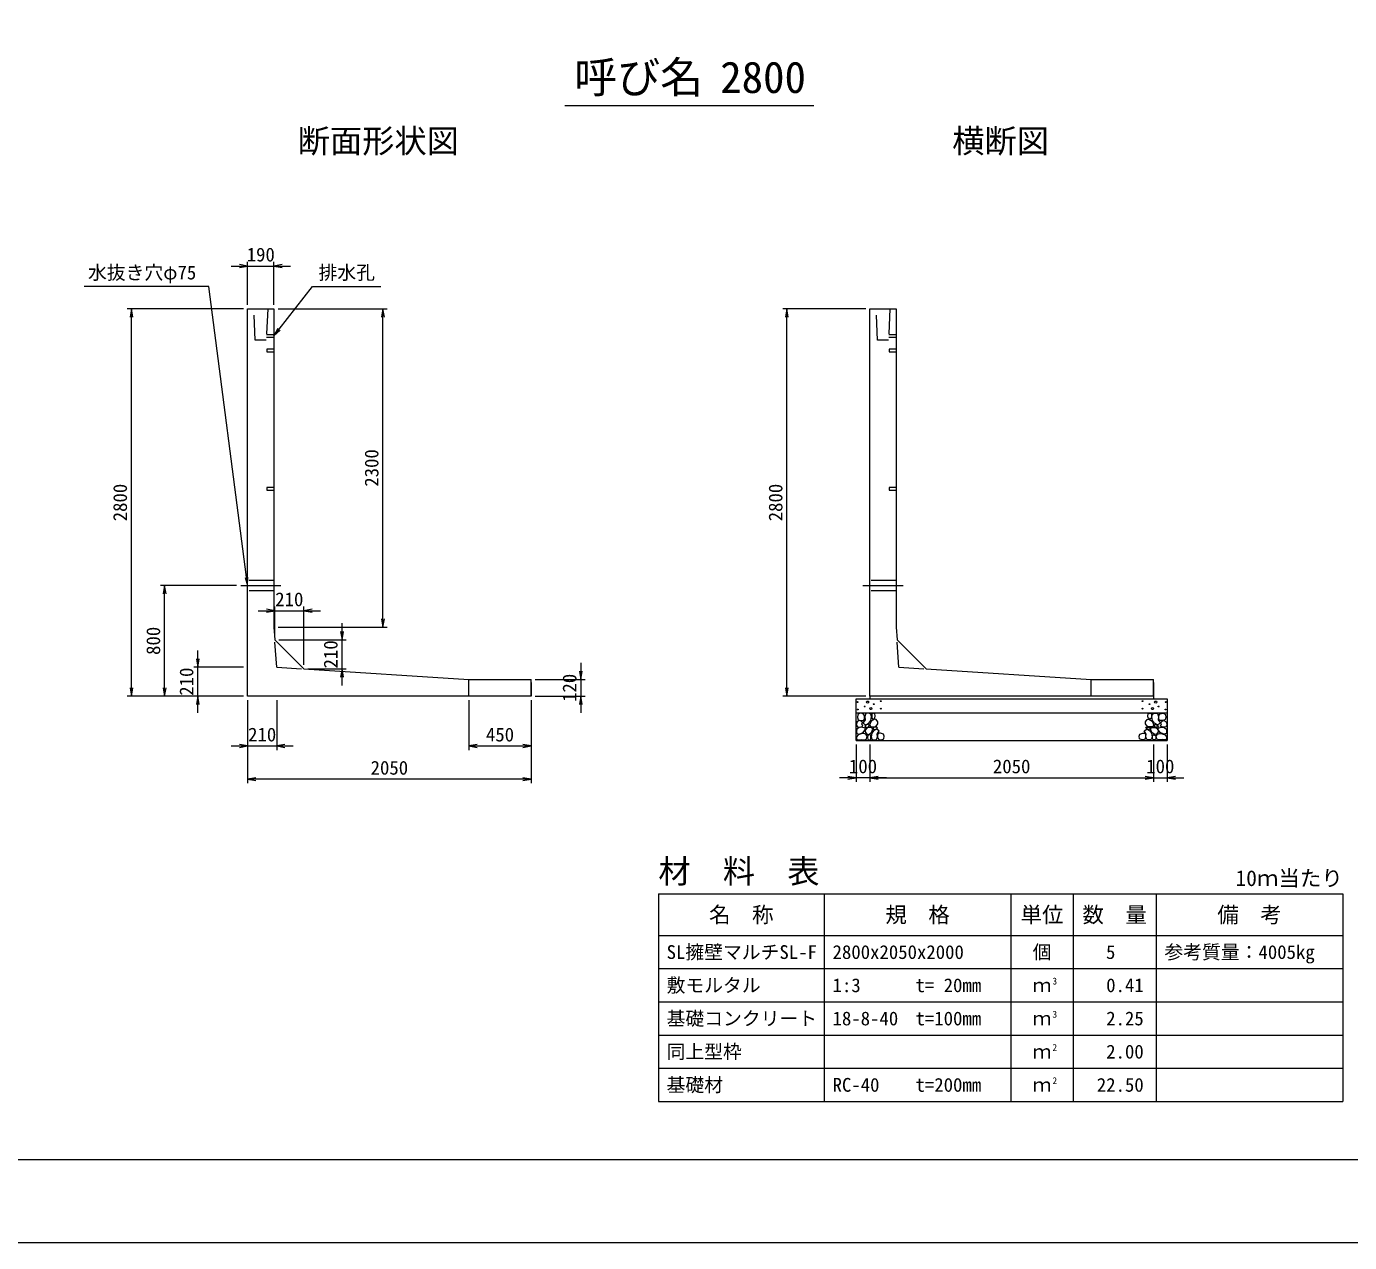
# Model space of a CAD drawing. Units: millimetres at full size, sheet at 1:30. Extents: x 87100 to 112330, y -109759 to -91939.
# Drawn here: x 97906 to 107474, y -109759 to -100967 of the extents above; entities that cross this region are included whole.
import ezdxf
from ezdxf.enums import TextEntityAlignment as Align

# ---------------------------------------------------------------- set-up
doc = ezdxf.new("R2010")
doc.units = ezdxf.units.MM
doc.header["$LTSCALE"] = 30
doc.linetypes.add('CHAIN', pattern=[18.5, 12, -1.5, 3.5, -1.5])
doc.linetypes.add('DASHED_SPACED', pattern=[12, 6, -6])
for name, color, linetype, lineweight in [('D-BMK', 2, 'CHAIN', 13), ('D-DCR-HCHn', 4, 'Continuous', 9), ('D-MTR-FRAM', 7, 'Continuous', 13), ('D-MTR-LINE', 7, 'Continuous', 13), ('D-STR-DIM', 7, 'Continuous', 9), ('D-STR-STRn', 1, 'Continuous', 13), ('D-STR-TXT', 7, 'Continuous', 9), ('D-TTL', 2, 'Continuous', 13), ('D-TTL-TXT', 7, 'Continuous', 13)]:
    doc.layers.add(name, color=color, linetype=linetype, lineweight=lineweight)
doc.layers.add('D-MTR', color=7, linetype='Continuous')
doc.layers.add('D-MTR-TXT', color=7, linetype='Continuous')
doc.styles.add('ＭＳ ゴシック', font='')
doc.styles.get('ＭＳ ゴシック').set_extended_font_data('MS Gothic')

# ---------------------------------------------------------------- blocks, each defined once
blk = doc.blocks.new('open_arrow')
at = {"color": 0, "linetype": 'Continuous', "lineweight": -2}
blk.add_lwpolyline([(7.5, 1.25), (0, 0), (7.5, -1.25)], dxfattribs=at)

msp = doc.modelspace()

# ---------------------------------------------------------------- linework, layer by layer
at = {"layer": 'D-BMK'}
for p, q in [((99455.11, -105008.73), (99745.11, -105008.73)), ((103955.11, -105008.73), (104245.11, -105008.73))]:
    msp.add_line(p, q, dxfattribs=at)
at = {"layer": 'D-DCR-HCHn'}
for points in [[(103912.39, -105994.92), (103905.46, -106015.72), (103914.7, -106029.59), (103937.82, -106031.9), (103953.6, -106025.13), (103947.06, -106008.79), (103951.69, -105999.54), (103942.44, -105990.3), (103928.57, -105985.67)], [(103956.31, -105937.13), (103935.51, -105932.51), (103917.01, -105941.76), (103914.7, -105962.56), (103919.33, -105978.74), (103942.44, -105985.67), (103958.62, -105985.67), (103965.55, -105974.12), (103965.55, -105948.69)], [(103974.8, -105934.82), (103967.87, -105955.62), (103970.18, -105978.74), (103954, -106004.17), (103974.8, -106015.72), (103997.91, -106004.17), (104011.78, -105985.67), (104016.41, -105955.62), (104011.78, -105939.44), (103997.91, -105932.51)], [(104014.09, -105990.3), (104002.54, -106018.03), (104011.78, -106029.59), (104039.52, -106029.59), (104051.08, -106024.97), (104062.64, -106008.79), (104062.64, -105994.92), (104051.08, -105976.43), (104037.21, -105974.12)], [(104018.72, -105939.44), (104018.72, -105967.18), (104030.27, -105974.12), (104041.83, -105967.18), (104044.14, -105951), (104041.83, -105937.13), (104025.65, -105932.51)], [(106046.13, -105990.3), (106057.68, -106018.03), (106048.44, -106029.59), (106020.7, -106029.59), (106009.14, -106024.97), (105997.58, -106008.79), (105997.58, -105994.92), (106009.14, -105976.43), (106023.01, -105974.12)], [(106041.5, -105939.44), (106041.5, -105967.18), (106029.95, -105974.12), (106018.39, -105967.18), (106016.08, -105951), (106018.39, -105937.13), (106034.57, -105932.51)], [(106085.42, -105934.82), (106092.35, -105955.62), (106090.04, -105978.74), (106106.22, -106004.17), (106085.42, -106015.72), (106062.31, -106004.17), (106048.44, -105985.67), (106043.81, -105955.62), (106048.44, -105939.44), (106062.31, -105932.51)], [(106103.91, -105937.13), (106124.71, -105932.51), (106143.21, -105941.76), (106145.52, -105962.56), (106140.9, -105978.74), (106117.78, -105985.67), (106101.6, -105985.67), (106094.67, -105974.12), (106094.67, -105948.69)], [(106147.83, -105994.92), (106154.76, -106015.72), (106145.52, -106029.59), (106122.4, -106031.9), (106106.62, -106025.13), (106113.16, -106008.79), (106108.53, -105999.54), (106117.78, -105990.3), (106131.65, -105985.67)], [(103956.27, -106071.72), (103973.39, -106046.04), (103971.25, -106039.62), (103947.7, -106033.19), (103926.3, -106035.33), (103911.32, -106048.18), (103909.18, -106063.16), (103911.32, -106078.14), (103928.44, -106082.42)], [(103964.83, -106125.22), (103979.81, -106118.8), (103984.09, -106097.4), (103975.53, -106082.42), (103960.55, -106078.14), (103941.28, -106080.28), (103919.88, -106088.84), (103909.18, -106101.68), (103909.18, -106116.66), (103915.6, -106125.22), (103941.28, -106123.08)], [(103979.42, -106015.72), (103967.87, -106024.97), (103972.49, -106031.9), (103988.67, -106031.9), (103995.6, -106029.59), (104000.23, -106020.35), (103993.29, -106013.41)], [(104016.19, -106071.72), (104026.89, -106046.04), (104018.33, -106035.33), (103992.65, -106035.33), (103981.95, -106039.62), (103971.25, -106054.6), (103971.25, -106067.44), (103981.95, -106084.56), (103994.79, -106086.7)], [(104011.91, -106118.8), (104011.91, -106093.12), (104001.21, -106086.7), (103990.51, -106093.12), (103988.37, -106108.1), (103990.51, -106120.94), (104005.49, -106125.22)], [(104052.58, -106123.08), (104059, -106103.82), (104056.86, -106082.42), (104071.84, -106058.88), (104052.58, -106048.18), (104031.17, -106058.88), (104018.33, -106076), (104014.05, -106103.82), (104018.33, -106118.8), (104031.17, -106125.22)], [(104048.3, -106048.18), (104059, -106039.62), (104054.72, -106033.19), (104039.73, -106033.19), (104033.31, -106035.33), (104029.03, -106043.9), (104035.45, -106050.32)], [(104069.7, -106120.94), (104088.96, -106125.22), (104106.08, -106116.66), (104108.22, -106097.4), (104103.94, -106082.42), (104082.54, -106076), (104067.56, -106076), (104061.14, -106086.7), (104061.14, -106110.24)], [(105990.52, -106120.94), (105971.26, -106125.22), (105954.14, -106116.66), (105952, -106097.4), (105956.28, -106082.42), (105977.68, -106076), (105992.66, -106076), (105999.08, -106086.7), (105999.08, -106110.24)], [(106007.64, -106123.08), (106001.22, -106103.82), (106003.36, -106082.42), (105988.38, -106058.88), (106007.64, -106048.18), (106029.05, -106058.88), (106041.89, -106076), (106046.17, -106103.82), (106041.89, -106118.8), (106029.05, -106125.22)], [(106011.92, -106048.18), (106001.22, -106039.62), (106005.5, -106033.19), (106020.49, -106033.19), (106026.91, -106035.33), (106031.19, -106043.9), (106024.77, -106050.32)], [(106044.03, -106071.72), (106033.33, -106046.04), (106041.89, -106035.33), (106067.57, -106035.33), (106078.27, -106039.62), (106088.97, -106054.6), (106088.97, -106067.44), (106078.27, -106084.56), (106065.43, -106086.7)], [(106048.31, -106118.8), (106048.31, -106093.12), (106059.01, -106086.7), (106069.71, -106093.12), (106071.85, -106108.1), (106069.71, -106120.94), (106054.73, -106125.22)], [(106080.8, -106015.72), (106092.35, -106024.97), (106087.73, -106031.9), (106071.55, -106031.9), (106064.62, -106029.59), (106059.99, -106020.35), (106066.93, -106013.41)], [(106095.39, -106125.22), (106080.41, -106118.8), (106076.13, -106097.4), (106084.69, -106082.42), (106099.67, -106078.14), (106118.94, -106080.28), (106140.34, -106088.84), (106151.04, -106101.68), (106151.04, -106116.66), (106144.62, -106125.22), (106118.94, -106123.08)], [(106103.96, -106071.72), (106086.83, -106046.04), (106088.97, -106039.62), (106112.52, -106033.19), (106133.92, -106035.33), (106148.9, -106048.18), (106151.04, -106063.16), (106148.9, -106078.14), (106131.78, -106082.42)]]:
    msp.add_lwpolyline(points, close=True, dxfattribs=at)
for centre, radius in [((103915.84, -105851.3), 3), ((103916.98, -105904.81), 3), ((103967.4, -105882.97), 3), ((103988.45, -105851.3), 7.5), ((104011.77, -105898.76), 7.5), ((104032.82, -105867.09), 3), ((104083.24, -105845.25), 3), ((104084.38, -105898.76), 3), ((105975.84, -105898.76), 3), ((105976.98, -105845.25), 3), ((106027.4, -105867.09), 3), ((106048.45, -105898.76), 7.5), ((106071.77, -105851.3), 7.5), ((106092.82, -105882.97), 3), ((106143.24, -105904.81), 3), ((106144.38, -105851.3), 3)]:
    msp.add_circle(centre, radius, dxfattribs=at)
at = {"layer": 'D-MTR-FRAM'}
for p, q in [((102475.11, -107238.73), (107425.11, -107238.73)), ((102475.11, -107238.73), (102475.11, -108738.73)), ((107425.11, -107238.73), (107425.11, -108738.73)), ((102475.11, -108738.73), (107425.11, -108738.73))]:
    msp.add_line(p, q, dxfattribs=at)
at = {"layer": 'D-MTR-LINE'}
for p, q in [((103675.11, -107238.73), (103675.11, -108738.73)), ((105025.11, -107238.73), (105025.11, -108738.73)), ((105475.11, -107238.73), (105475.11, -108738.73)), ((106075.11, -107238.73), (106075.11, -108738.73)), ((102475.11, -107538.73), (107425.11, -107538.73)), ((102475.11, -107778.73), (107425.11, -107778.73)), ((102475.11, -108018.73), (107425.11, -108018.73)), ((102475.11, -108258.73), (107425.11, -108258.73)), ((102475.11, -108498.73), (107425.11, -108498.73))]:
    msp.add_line(p, q, dxfattribs=at)
at = {"layer": 'D-STR-DIM'}
for p, q in [((99385.11, -102698.73), (99815.11, -102698.73)), ((99505.11, -102978.73), (99505.11, -102668.73)), ((99695.11, -102978.73), (99695.11, -102668.73)), ((99475.11, -103008.73), (98635.11, -103008.73)), ((98665.11, -105808.73), (98665.11, -103008.73)), ((99725.11, -103008.73), (100513.75, -103008.73)), ((100483.75, -105308.73), (100483.75, -103008.73)), ((103975.11, -103008.73), (103375.11, -103008.73)), ((103405.11, -105808.73), (103405.11, -103008.73)), ((99425.11, -105008.73), (98875.11, -105008.73)), ((98905.11, -105808.73), (98905.11, -105008.73)), ((99581.5, -105190.85), (100031.5, -105190.85)), ((99701.5, -105371.44), (99701.5, -105160.85)), ((99911.5, -105581.44), (99911.5, -105160.85)), ((99725.11, -105308.73), (100513.75, -105308.73)), ((100187.83, -105731.44), (100187.83, -105281.44)), ((99731.5, -105401.44), (100217.83, -105401.44)), ((99145.11, -105928.73), (99145.11, -105478.73)), ((99475.11, -105598.73), (99115.11, -105598.73)), ((99941.5, -105611.44), (100217.83, -105611.44)), ((101915.11, -105568.73), (101915.11, -105928.73)), ((101585.11, -105688.73), (101945.11, -105688.73)), ((99475.11, -105808.73), (98635.11, -105808.73)), ((99475.11, -105808.73), (98875.11, -105808.73)), ((99475.11, -105808.73), (99115.11, -105808.73)), ((101585.11, -105808.73), (101945.11, -105808.73)), ((103975.11, -105808.73), (103375.11, -105808.73)), ((99505.11, -105838.73), (99505.11, -106438.73)), ((99505.11, -105838.73), (99505.11, -106198.73)), ((99715.11, -105838.73), (99715.11, -106198.73)), ((101105.11, -105838.73), (101105.11, -106198.73)), ((101555.11, -105838.73), (101555.11, -106438.73)), ((101555.11, -105838.73), (101555.11, -106198.73)), ((99385.11, -106168.73), (99835.11, -106168.73)), ((101105.11, -106168.73), (101555.11, -106168.73)), ((103905.11, -106158.73), (103905.11, -106428.73)), ((104005.11, -106158.73), (104005.11, -106428.73)), ((104005.11, -106158.73), (104005.11, -106428.73)), ((106055.11, -106158.73), (106055.11, -106428.73)), ((106055.11, -106158.73), (106055.11, -106428.73)), ((106155.11, -106158.73), (106155.11, -106428.73)), ((101555.11, -106408.73), (99505.11, -106408.73)), ((104125.11, -106398.73), (103785.11, -106398.73)), ((104005.11, -106398.73), (106055.11, -106398.73)), ((105935.11, -106398.73), (106275.11, -106398.73))]:
    msp.add_line(p, q, dxfattribs=at)
for points in [[(99505.11, -105008.73), (99497.4, -104949.22), (99225.11, -102846.51)], [(99695.11, -103203.73), (99732.12, -103156.51), (99975.11, -102846.51)]]:
    msp.add_lwpolyline(points, dxfattribs=at)
at = {"layer": 'D-STR-STRn'}
for p, q in [((99505.11, -105808.73), (99505.11, -103008.73)), ((99505.11, -103008.73), (99695.11, -103008.73)), ((99695.11, -103008.73), (99695.11, -105308.73)), ((104005.11, -105808.73), (104005.11, -103008.73)), ((104005.11, -103008.73), (104195.11, -103008.73)), ((104195.11, -103008.73), (104195.11, -105308.73)), ((99695.11, -105308.73), (99701.5, -105401.44)), ((104195.11, -105308.73), (104201.5, -105401.44)), ((99701.5, -105401.44), (99911.5, -105611.44)), ((104201.5, -105401.44), (104411.5, -105611.44)), ((99911.5, -105611.44), (101105.11, -105688.73)), ((104411.5, -105611.44), (105605.11, -105688.73)), ((101105.11, -105688.73), (101555.11, -105688.73)), ((101105.11, -105808.73), (101105.11, -105688.73)), ((101555.11, -105808.73), (101555.11, -105688.73)), ((101555.11, -105708.73), (101555.11, -105808.73)), ((105605.11, -105688.73), (106055.11, -105688.73)), ((105605.11, -105808.73), (105605.11, -105688.73)), ((106055.11, -105808.73), (106055.11, -105688.73)), ((106055.11, -105708.73), (106055.11, -105808.73)), ((101555.11, -105808.73), (99505.11, -105808.73)), ((106055.11, -105808.73), (104005.11, -105808.73)), ((104005.11, -105808.73), (104005.11, -105828.73)), ((106055.11, -105808.73), (106055.11, -105828.73)), ((103905.11, -106128.73), (103905.11, -105828.73)), ((103905.11, -105828.73), (106155.11, -105828.73)), ((106155.11, -105828.73), (106155.11, -106128.73)), ((103905.11, -105928.73), (106155.11, -105928.73)), ((103905.11, -106128.73), (106155.11, -106128.73))]:
    msp.add_line(p, q, dxfattribs=at)
at = {"layer": 'D-STR-STRn', "linetype": 'DASHED_SPACED'}
for p, q in [((99560.11, -103233.73), (99550.11, -103008.73)), ((99650.11, -103008.73), (99640.11, -103233.73)), ((104060.11, -103233.73), (104050.11, -103008.73)), ((104150.11, -103008.73), (104140.11, -103233.73)), ((99640.11, -103233.73), (99560.11, -103233.73)), ((99641, -103213.73), (99695.11, -103213.73)), ((99641.89, -103193.73), (99695.11, -103193.73)), ((104140.11, -103233.73), (104060.11, -103233.73)), ((104141, -103213.73), (104195.11, -103213.73)), ((104141.89, -103193.73), (104195.11, -103193.73)), ((99695.11, -104971.23), (99505.11, -104971.23)), ((99695.11, -105046.23), (99505.11, -105046.23)), ((104195.11, -104971.23), (104005.11, -104971.23)), ((104195.11, -105046.23), (104005.11, -105046.23))]:
    msp.add_line(p, q, dxfattribs=at)
at = {"layer": 'D-STR-STRn', "color": 2, "linetype": 'DASHED_SPACED'}
for p, q in [((99715.11, -105598.73), (99701.5, -105401.44)), ((104215.11, -105598.73), (104201.5, -105401.44)), ((99715.11, -105598.73), (99911.5, -105611.44)), ((104215.11, -105598.73), (104411.5, -105611.44))]:
    msp.add_line(p, q, dxfattribs=at)
at = {"layer": 'D-STR-STRn', "linetype": 'DASHED_SPACED'}
for points in [[(99695.11, -103299.58), (99645.11, -103299.58), (99645.11, -103318.58), (99695.11, -103318.58)], [(104195.11, -103299.58), (104145.11, -103299.58), (104145.11, -103318.58), (104195.11, -103318.58)], [(99695.11, -104299.23), (99645.11, -104299.23), (99645.11, -104318.23), (99695.11, -104318.23)], [(104195.11, -104299.23), (104145.11, -104299.23), (104145.11, -104318.23), (104195.11, -104318.23)]]:
    msp.add_lwpolyline(points, dxfattribs=at)
at = {"layer": 'D-STR-TXT'}
for p, q in [((99225.11, -102846.51), (98322.93, -102846.51)), ((99975.11, -102846.51), (100467.29, -102846.51))]:
    msp.add_line(p, q, dxfattribs=at)
at = {"layer": 'D-TTL'}
for points in [[(87100.11, -109758.73), (112330.11, -109758.73), (112330.11, -91938.73), (87100.11, -91938.73)], [(87700.11, -109158.73), (111730.11, -109158.73), (111730.11, -92538.73), (87700.11, -92538.73)]]:
    msp.add_lwpolyline(points, close=True, dxfattribs=at)
at = {"layer": 'D-TTL-TXT'}
msp.add_line((101800.11, -101538.73), (103600.11, -101538.73), dxfattribs=at)

# ---------------------------------------------------------------- block references
at = {"layer": 'D-STR-DIM', "xscale": 8, "yscale": 8}
for p, rotation in [((99505.11, -102698.73), 180), ((98665.11, -103008.73), 270), ((100483.75, -103008.73), 270), ((103405.11, -103008.73), 270), ((99695.11, -103203.73), 51.9), ((99505.11, -105008.73), 97.4), ((98905.11, -105008.73), 270), ((99701.5, -105190.85), 180), ((100187.83, -105401.44), 90), ((100483.75, -105308.73), 90), ((99145.11, -105598.73), 90), ((100187.83, -105611.44), 270), ((101915.11, -105688.73), 90), ((98665.11, -105808.73), 90), ((98905.11, -105808.73), 90), ((99145.11, -105808.73), 270), ((101915.11, -105808.73), 270), ((103405.11, -105808.73), 90), ((99505.11, -106168.73), 180), ((101555.11, -106168.73), 180), ((103905.11, -106398.73), 180), ((106055.11, -106398.73), 180), ((106055.11, -106398.73), 180), ((101555.11, -106408.73), 180)]:
    msp.add_blockref('open_arrow', p, dxfattribs=dict(at, rotation=rotation))
for p in [(99695.11, -102698.73), (99911.5, -105190.85), (99715.11, -106168.73), (101105.11, -106168.73), (104005.11, -106398.73), (104005.11, -106398.73), (106155.11, -106398.73), (99505.11, -106408.73)]:
    msp.add_blockref('open_arrow', p, dxfattribs=at)

# ---------------------------------------------------------------- texts
at = {"layer": 'D-MTR', "style": 'ＭＳ ゴシック'}
msp.add_text('材\u3000料\u3000表', height=170.9, dxfattribs=at).set_placement((102475.11, -107211.5), align=Align.BOTTOM_LEFT)
msp.add_text('10ｍ当たり', height=113.9, dxfattribs=at).set_placement((107425.11, -107215.58), align=Align.BOTTOM_RIGHT)
at = {"layer": 'D-MTR-TXT', "style": 'ＭＳ ゴシック'}
for s, height, p in [('名\u3000称', 113.9, (103075.11, -107388.73)), ('規\u3000格', 113.9, (104350.11, -107388.73)), ('単位', 113.9, (105250.11, -107388.73)), ('数\u3000量', 113.9, (105775.11, -107388.73)), ('備\u3000考', 113.9, (106750.11, -107388.73)), ('個', 99.69, (105250.11, -107658.73)), ('ｍ', 99.69, (105250.11, -107898.73)), ('ｍ', 99.69, (105250.11, -108138.73)), ('ｍ', 99.69, (105250.11, -108378.73)), ('ｍ', 99.69, (105250.11, -108618.73))]:
    msp.add_text(s, height=height, dxfattribs=at).set_placement(p, align=Align.MIDDLE_CENTER)
for s, p in [('SL擁壁マルチSL-F', (102535.11, -107658.73)), ('2800x2050x2000', (103735.11, -107658.73)), ('参考質量：4005kg', (106135.11, -107658.73)), ('敷モルタル', (102535.11, -107898.73)), ('1:3', (103735.11, -107898.73)), ('t= 20mm', (104335.11, -107898.73)), ('基礎コンクリート', (102535.11, -108138.73)), ('18-8-40', (103735.11, -108138.73)), ('t=100mm', (104335.11, -108138.73)), ('同上型枠', (102535.11, -108378.73)), ('基礎材', (102535.11, -108618.73)), ('RC-40', (103735.11, -108618.73)), ('t=200mm', (104335.11, -108618.73))]:
    msp.add_text(s, height=99.69, dxfattribs=at).set_placement(p, align=Align.MIDDLE_LEFT)
for s, p in [('5', (105780.44, -107658.73)), ('0.41', (105985.11, -107898.73)), ('2.25', (105985.11, -108138.73)), ('2.00', (105985.11, -108378.73)), ('22.50', (105985.11, -108618.73))]:
    msp.add_text(s, height=99.69, dxfattribs=at).set_placement(p, align=Align.MIDDLE_RIGHT)
for s, p in [('3', (105325.11, -107908.29)), ('3', (105325.11, -108148.29)), ('2', (105325.11, -108388.29)), ('2', (105325.11, -108628.29))]:
    msp.add_text(s, height=49.84, dxfattribs=at).set_placement(p, align=Align.BOTTOM_LEFT)
at = {"layer": 'D-STR-DIM', "style": 'ＭＳ ゴシック'}
for s, p in [('190', (99600.11, -102616.23)), ('210', (99806.5, -105108.35)), ('210', (99610.11, -106086.23)), ('450', (101330.11, -106086.23)), ('2050', (100530.11, -106326.23)), ('100', (103955.11, -106316.23)), ('2050', (105030.11, -106316.23)), ('100', (106105.11, -106316.23))]:
    msp.add_text(s, height=99.69, dxfattribs=at).set_placement(p, align=Align.MIDDLE_CENTER)
for s, p in [('2300', (100401.25, -104158.73)), ('2800', (98582.61, -104408.73)), ('2800', (103322.61, -104408.73)), ('800', (98822.61, -105408.73)), ('210', (100105.33, -105506.44)), ('210', (99062.61, -105703.73)), ('120', (101832.61, -105748.73))]:
    msp.add_text(s, height=99.69, rotation=90, dxfattribs=at).set_placement(p, align=Align.MIDDLE_CENTER)
at = {"layer": 'D-STR-TXT', "style": 'ＭＳ ゴシック'}
for s, p in [('水抜き穴φ75', (98350.83, -102825.63)), ('排水孔', (100017.91, -102825.63))]:
    msp.add_text(s, height=99.69, dxfattribs=at).set_placement(p, align=Align.BOTTOM_LEFT)
at = {"layer": 'D-TTL-TXT', "style": 'ＭＳ ゴシック'}
for s, height, p in [('呼び名', 227.9, (102332.61, -101516.23)), ('2800', 227.9, (103232.61, -101516.23)), ('断面形状図', 170.9, (100450.11, -101931.5)), ('横断図', 170.9, (104950.11, -101931.5))]:
    msp.add_text(s, height=height, dxfattribs=at).set_placement(p, align=Align.BOTTOM_CENTER)

doc.saveas('drawing.dxf')
